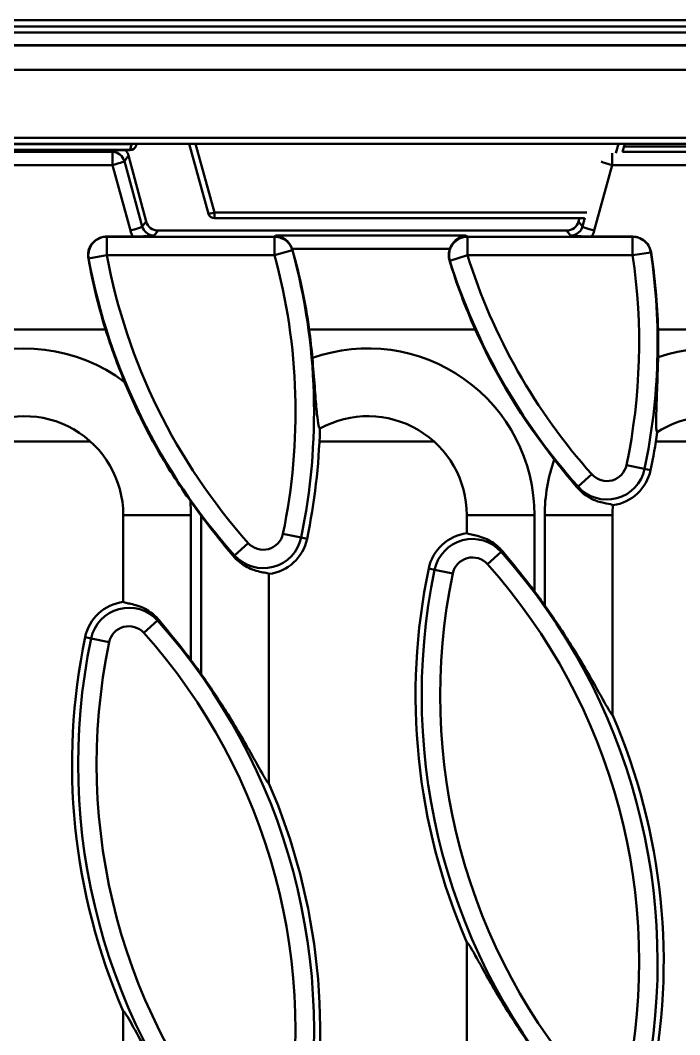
# Model space of a CAD drawing. Header units: millimetres. Extents: x 0 to 2219, y -32 to 1188.
# Drawn here: x 1510.4 to 1563.7, y 516.5 to 598.5 of the extents above; entities that cross this region are included whole.
import ezdxf

# ---------------------------------------------------------------- set-up
doc = ezdxf.new("R2010")
doc.units = ezdxf.units.MM
doc.header["$LTSCALE"] = 2
doc.layers.add('Sichtbar (ISO)', color=7, linetype='Continuous', lineweight=50)
doc.layers.add('Sichtbar schmal (ISO)', color=7, linetype='Continuous', lineweight=50)

msp = doc.modelspace()

# ---------------------------------------------------------------- linework, layer by layer
at = {"layer": 'Sichtbar (ISO)'}
for p, q in [((1597.6788, 598.4711), (1097.6788, 598.4711)), ((1597.6788, 596.4711), (1097.6788, 596.4711)), ((1597.6788, 594.4711), (1097.6788, 594.4711)), ((1489.8289, 588.4711), (1519.5288, 588.4711)), ((1519.4192, 588.4585), (1489.9384, 588.4585)), ((1490.0625, 587.9711), (1519.2952, 587.9711)), ((1519.5288, 588.4711), (1524.4158, 588.4711)), ((1519.7781, 588.3417), (1519.8128, 588.4711)), ((1525.624, 582.8381), (1524.07, 588.4711)), ((1524.5765, 588.4717), (1558.7812, 588.4717)), ((1558.9418, 588.4711), (1597.6788, 588.4711)), ((1559.2877, 588.4711), (1559.1123, 587.8355)), ((1593.572, 588.2711), (1559.2325, 588.2711)), ((1520.5962, 582.2095), (1519.1699, 587.5327)), ((1526.106, 582.4711), (1556.0293, 582.4711)), ((1555.6179, 582.4711), (1555.5478, 582.2095)), ((1554.5856, 581.4711), (1521.5585, 581.4711)), ((1519.5234, 580.9843), (1517.3993, 580.9843)), ((1559.9259, 580.9843), (1556.6207, 580.9843)), ((1517.3107, 573.4711), (1504.9211, 573.4711)), ((1547.2004, 573.4711), (1533.773, 573.4711)), ((1577.9143, 573.4711), (1561.9857, 573.4711)), ((1518.7387, 558.4711), (1518.7387, 551.4505)), ((1546.5165, 558.4711), (1546.5165, 557.006)), ((1558.2943, 542.3387), (1558.2943, 558.4711)), ((1530.5165, 536.7831), (1530.5165, 553.7139)), ((1546.5165, 523.9368), (1546.5165, 507.006)), ((1518.7387, 518.3813), (1518.7387, 501.4505))]:
    msp.add_line(p, q, dxfattribs=at)
for centre, radius, start, end in [((1519.2952, 588.4711), 0.5, 270, 345), ((1526.106, 582.9711), 0.5, 195.422768, 270), ((1564.8101, 588.3491), 49.775, 197.391839, 202.585849), ((1484.4451, 566.8153), 49.775, 5.029542, 7.684437), ((1592.5879, 593.9046), 49.775, 204.237398, 218.421227), ((1512.2228, 572.3709), 49.775, 358.699072, 1.266545), ((1510.7387, 558.4711), 8, 0, 120.236291), ((1538.5165, 558.4711), 8, 0, 118.988229), ((1566.2943, 558.4711), 8, 28.563902, 123.182868), ((1484.4451, 566.8153), 50.2124, 348.215004, 358.463386), ((1512.2228, 572.3709), 50.2124, 348.215004, 351.750855), ((1557.8406, 562.8533), 3.6124, 277.862549, 348.215004), ((1564.8101, 588.3491), 49.775, 215.261188, 216.964052), ((1566.2943, 558.4711), 8, 174.233737, 180), ((1546.9702, 553.4222), 3.6124, 97.214909, 168.215004), ((1530.0628, 557.2978), 3.6124, 277.214909, 348.215004), ((1592.5879, 543.9046), 50.2124, 168.215004, 203.432382), ((1512.2228, 522.3709), 49.775, 35.357831, 36.964052), ((1519.1924, 547.8666), 3.6124, 97.214909, 168.215004), ((1564.8101, 538.3491), 50.2124, 168.215004, 203.432382), ((1484.4451, 516.8153), 49.775, 35.357831, 36.964052), ((1512.2228, 522.3709), 50.2124, 348.215004, 23.432382), ((1484.4451, 516.8153), 50.2124, 348.215004, 23.432382)]:
    msp.add_arc(centre, radius, start, end, dxfattribs=at)
for centre, major_axis, ratio, start_param, end_param in [((1518.2018, 587.2673), (0.6125, 0.7982), 0.9939744, 5.6316035, 6.1409681), ((1519.4326, 588.9842), (-0.1365, -0.5096), 0.947813, 0.2487076, 0.4682626), ((1521.5643, 582.4749), (-0.6125, -0.7982), 0.9939744, 5.6316035, 6.9347671), ((1554.5797, 582.4749), (0.6125, -0.7982), 0.9939744, 5.6316035, 6.9347671), ((1531.0077, 579.4953), (1.4749, -0.0003), 0.9971938, 0.2719747, 0.3500436), ((1484.4451, 566.4881), (0, 49.8208), 0.9999784, 4.8530135, 4.984746), ((1564.8101, 588.0228), (0, -49.6794), 0.9999784, 4.8903682, 5.0096603), ((1592.5879, 593.5786), (0, -49.6429), 0.9999784, 5.0092597, 5.1294146), ((1512.2228, 572.0439), (0, 49.7844), 0.9999784, 4.7410599, 4.8671749)]:
    msp.add_ellipse(centre, major_axis=major_axis, ratio=ratio, start_param=start_param, end_param=end_param, dxfattribs=at)
for points in [[(1524.4158, 588.4711), (1524.4686, 588.4711), (1524.5238, 588.4717), (1524.5765, 588.4717)], [(1558.7812, 588.4717), (1558.8339, 588.4717), (1558.8889, 588.4709), (1558.9418, 588.4711)]]:
    msp.add_open_spline(points, degree=3, dxfattribs=at)
for points, knots in [([(1517.3993, 580.9843), (1517.2735, 580.9843), (1517.1478, 580.9683), (1516.8967, 580.9045), (1516.7717, 580.8547), (1516.5002, 580.7015), (1516.3608, 580.5863), (1516.119, 580.301), (1516.027, 580.1331), (1515.9288, 579.8295), (1515.9049, 579.7046), (1515.8894, 579.4614), (1515.8957, 579.3433), (1515.9165, 579.2275)], [0, 0, 0, 0, 0.03774752, 0.03774752, 0.07772789, 0.07772789, 0.13088056, 0.13088056, 0.18960436, 0.18960436, 0.2279931, 0.2279931, 0.2637988, 0.2637988, 0.2637988, 0.2637988]), ([(1519.5231, 580.9843), (1519.6658, 580.9843), (1519.8077, 580.9864), (1520.1816, 580.9961), (1520.3764, 581.0061), (1520.7844, 581.0297), (1521.0237, 581.0505), (1521.2487, 581.0702), (1521.2499, 581.0703), (1521.251, 581.0704)], [0, 0, 0, 0, 0.04266899, 0.04266899, 0.11679249, 0.11679249, 0.27997507, 0.27997507, 0.28081503, 0.28081503, 0.28081503, 0.28081503]), ([(1531.047, 581.0704), (1531.0485, 581.0703), (1531.05, 581.0702), (1531.1785, 581.0598), (1531.3072, 581.0308), (1531.5647, 580.9346), (1531.6954, 580.865), (1531.9587, 580.6707), (1532.0777, 580.5473), (1532.2249, 580.3421), (1532.2708, 580.2672), (1532.3421, 580.127), (1532.3697, 580.0638), (1532.3933, 579.9993)], [-0.18886564, -0.18886564, -0.18886564, -0.18886564, -0.18835359, -0.18835359, -0.14487221, -0.14487221, -0.09946862, -0.09946862, -0.04743712, -0.04743712, -0.02065946, -0.02065946, -0.00001187, -0.00001187, -0.00001187, -0.00001187]), ([(1545.1442, 579.9993), (1545.1658, 580.0593), (1545.1906, 580.1182), (1545.2577, 580.256), (1545.3027, 580.3322), (1545.4483, 580.5426), (1545.5653, 580.6684), (1545.8177, 580.8648), (1545.9446, 580.9353), (1546.1933, 581.0312), (1546.3167, 581.0598), (1546.4405, 581.0701), (1546.4422, 581.0703), (1546.4439, 581.0704)], [-0.21261063, -0.21261063, -0.21261063, -0.21261063, -0.19124469, -0.19124469, -0.16117414, -0.16117414, -0.10207584, -0.10207584, -0.0495061, -0.0495061, 0, 0, 0.00067841, 0.00067841, 0.00067841, 0.00067841]), ([(1554.893, 581.0704), (1554.8942, 581.0703), (1554.8953, 581.0702), (1555.1204, 581.0505), (1555.3597, 581.0297), (1555.7677, 581.0061), (1555.9625, 580.9961), (1556.3363, 580.9864), (1556.4782, 580.9843), (1556.6209, 580.9843)], [-0.00048942, -0.00048942, -0.00048942, -0.00048942, 0, 0, 0.09510217, 0.09510217, 0.13830647, 0.13830647, 0.1631781, 0.1631781, 0.1631781, 0.1631781]), ([(1561.4109, 579.7191), (1561.3867, 579.8742), (1561.3373, 580.0254), (1561.1917, 580.3113), (1561.0787, 580.4765), (1560.7641, 580.7419), (1560.6033, 580.8336), (1560.2699, 580.9532), (1560.0981, 580.9843), (1559.9259, 580.9843)], [0, 0, 0, 0, 0.04722188, 0.04722188, 0.09646679, 0.09646679, 0.1354535, 0.1354535, 0.17232155, 0.17232155, 0.17232155, 0.17232155]), ([(1545.1442, 579.9993), (1545.0899, 579.8489), (1545.0599, 579.6898), (1545.0502, 579.3701), (1545.0707, 579.2096), (1545.1175, 579.0566)], [0.000091632, 0.000091632, 0.000091632, 0.000091632, 0.048175521, 0.048175521, 0.096308698, 0.096308698, 0.096308698, 0.096308698]), ([(1534.0284, 571.1791), (1534.046, 570.9783), (1534.0634, 570.7771), (1534.1465, 569.7981), (1534.2055, 569.04), (1534.3092, 567.7117), (1534.3547, 567.1354), (1534.443, 566.2561), (1534.4854, 565.9316), (1534.5667, 565.5787), (1534.6021, 565.4936), (1534.6394, 565.4688)], [-2.65525649, -2.65525649, -2.65525649, -2.65525649, -2.594613, -2.594613, -2.35929257, -2.35929257, -2.14085408, -2.14085408, -1.94947542, -1.94947542, -1.81657041, -1.81657041, -1.81657041, -1.81657041]), ([(1561.985, 571.2408), (1561.9768, 570.8846), (1561.9676, 570.5283), (1561.9325, 569.3249), (1561.9013, 568.5062), (1561.851, 567.1615), (1561.8307, 566.6038), (1561.822, 565.812), (1561.828, 565.534), (1561.8662, 565.2512), (1561.8876, 565.1864), (1561.9157, 565.1665)], [-2.72282242, -2.72282242, -2.72282242, -2.72282242, -2.61402981, -2.61402981, -2.35125979, -2.35125979, -2.12781143, -2.12781143, -1.95143156, -1.95143156, -1.84003941, -1.84003941, -1.84003941, -1.84003941]), ([(1524.1674, 559.6137), (1524.0645, 559.7596), (1523.9638, 559.9031), (1523.3606, 560.7721), (1522.8687, 561.5148), (1522.0615, 562.8156), (1521.7528, 563.3348), (1521.1645, 564.3747), (1520.9006, 564.8626), (1520.3091, 566.0085), (1519.9982, 566.6483), (1519.4099, 567.9242), (1519.1261, 568.5748), (1518.8526, 569.2321)], [-4.26618003, -4.26618003, -4.26618003, -4.26618003, -4.22163564, -4.22163564, -3.99090017, -3.99090017, -3.83799471, -3.83799471, -3.69946469, -3.69946469, -3.52816137, -3.52816137, -3.35501844, -3.35501844, -3.35501844, -3.35501844]), ([(1555.4374, 560.7058), (1555.2545, 560.9248), (1555.0688, 561.1483), (1554.4549, 561.8939), (1554.0207, 562.4313), (1553.591, 562.9726)], [-1.21609444, -1.21609444, -1.21609444, -1.21609444, -1.12590236, -1.12590236, -0.91996796, -0.91996796, -0.91996796, -0.91996796]), ([(1558.3347, 559.2749), (1558.2726, 559.3315), (1558.0644, 559.3595), (1557.5346, 559.4617), (1557.2179, 559.5335), (1556.5854, 559.7897), (1556.2835, 559.9497), (1555.7922, 560.3283), (1555.606, 560.504), (1555.4374, 560.7058)], [-3.07038747, -3.07038747, -3.07038747, -3.07038747, -2.90134148, -2.90134148, -2.74809695, -2.74809695, -2.62272962, -2.62272962, -2.53988053, -2.53988053, -2.53988053, -2.53988053]), ([(1527.6523, 555.1437), (1527.6078, 555.1965), (1527.5633, 555.2497), (1526.8119, 556.1477), (1526.0768, 557.0608), (1525.2934, 558.0826), (1525.1667, 558.2495), (1525.0392, 558.4187)], [0.70958265, 0.70958265, 0.70958265, 0.70958265, 0.73010989, 0.73010989, 1.0546565, 1.0546565, 1.11670002, 1.11670002, 1.11670002, 1.11670002]), ([(1546.5165, 557.006), (1546.5669, 556.9674), (1546.6958, 556.9359), (1547.1714, 556.8433), (1547.569, 556.7677), (1548.1768, 556.5087), (1548.368, 556.4132), (1548.7518, 556.1699), (1548.9437, 556.0213), (1549.2029, 555.7754), (1549.2934, 555.6793), (1549.3807, 555.5763)], [0.04336489, 0.04336489, 0.04336489, 0.04336489, 0.19996601, 0.19996601, 0.39993202, 0.39993202, 0.47560066, 0.47560066, 0.55126929, 0.55126929, 0.59299387, 0.59299387, 0.59299387, 0.59299387]), ([(1530.5165, 553.7139), (1530.4661, 553.7526), (1530.3372, 553.7841), (1529.8615, 553.8766), (1529.4639, 553.9523), (1528.8561, 554.2113), (1528.6649, 554.3068), (1528.2812, 554.5501), (1528.0892, 554.6986), (1527.83, 554.9445), (1527.7395, 555.0407), (1527.6523, 555.1437)], [0.04336489, 0.04336489, 0.04336489, 0.04336489, 0.19996601, 0.19996601, 0.39993202, 0.39993202, 0.47560066, 0.47560066, 0.55126929, 0.55126929, 0.59299387, 0.59299387, 0.59299387, 0.59299387]), ([(1549.3807, 555.5763), (1549.4251, 555.5234), (1549.4697, 555.4703), (1550.2211, 554.5723), (1550.9562, 553.6592), (1551.7395, 552.6374), (1551.8662, 552.4705), (1551.9937, 552.3013)], [0.70958265, 0.70958265, 0.70958265, 0.70958265, 0.73010989, 0.73010989, 1.0546565, 1.0546565, 1.11670002, 1.11670002, 1.11670002, 1.11670002]), ([(1518.7387, 551.4505), (1518.7891, 551.4118), (1518.918, 551.3803), (1519.3936, 551.2878), (1519.7913, 551.2121), (1520.3991, 550.9531), (1520.5902, 550.8576), (1520.974, 550.6143), (1521.1659, 550.4658), (1521.4251, 550.2199), (1521.5156, 550.1237), (1521.6029, 550.0207)], [0.04336489, 0.04336489, 0.04336489, 0.04336489, 0.19996601, 0.19996601, 0.39993202, 0.39993202, 0.47560066, 0.47560066, 0.55126929, 0.55126929, 0.59299387, 0.59299387, 0.59299387, 0.59299387]), ([(1552.817, 551.1747), (1553.4999, 550.2108), (1554.1965, 549.1734), (1555.6201, 546.9146), (1556.3284, 545.6936), (1557.2894, 543.9759), (1557.6958, 543.2259), (1558.0398, 542.6502), (1558.117, 542.5278), (1558.2321, 542.3736), (1558.2721, 542.3369), (1558.2943, 542.3387)], [-1.1741314, -1.1741314, -1.1741314, -1.1741314, -0.8282199, -0.8282199, -0.4165788, -0.4165788, -0.1554996, -0.1554996, -0.0777498, -0.0777498, -0.0059838, -0.0059838, -0.0059838, -0.0059838]), ([(1521.6029, 550.0207), (1521.6473, 549.9679), (1521.6919, 549.9147), (1522.4433, 549.0167), (1523.1784, 548.1036), (1523.9618, 547.0818), (1524.0885, 546.9149), (1524.2159, 546.7457)], [0.70958265, 0.70958265, 0.70958265, 0.70958265, 0.73010989, 0.73010989, 1.0546565, 1.0546565, 1.11670002, 1.11670002, 1.11670002, 1.11670002]), ([(1525.0392, 545.6192), (1525.7222, 544.6552), (1526.4188, 543.6179), (1527.8423, 541.359), (1528.5506, 540.1381), (1529.5116, 538.4204), (1529.918, 537.6704), (1530.262, 537.0946), (1530.3392, 536.9722), (1530.4543, 536.8181), (1530.4943, 536.7813), (1530.5165, 536.7831)], [-1.1741314, -1.1741314, -1.1741314, -1.1741314, -0.8282199, -0.8282199, -0.4165788, -0.4165788, -0.1554996, -0.1554996, -0.0777498, -0.0777498, -0.0059838, -0.0059838, -0.0059838, -0.0059838]), ([(1551.9937, 515.1008), (1551.3108, 516.0647), (1550.6142, 517.1021), (1549.1907, 519.3609), (1548.4824, 520.5819), (1547.5214, 522.2996), (1547.115, 523.0496), (1546.771, 523.6253), (1546.6937, 523.7477), (1546.5787, 523.9019), (1546.5386, 523.9386), (1546.5165, 523.9368)], [-1.1741314, -1.1741314, -1.1741314, -1.1741314, -0.8282199, -0.8282199, -0.4165788, -0.4165788, -0.1554996, -0.1554996, -0.0777498, -0.0777498, -0.0059838, -0.0059838, -0.0059838, -0.0059838]), ([(1524.2159, 509.5452), (1523.533, 510.5092), (1522.8364, 511.5465), (1521.4129, 513.8054), (1520.7046, 515.0263), (1519.7436, 516.744), (1519.3372, 517.494), (1518.9932, 518.0698), (1518.916, 518.1922), (1518.8009, 518.3463), (1518.7609, 518.3831), (1518.7387, 518.3813)], [-1.1741314, -1.1741314, -1.1741314, -1.1741314, -0.8282199, -0.8282199, -0.4165788, -0.4165788, -0.1554996, -0.1554996, -0.0777498, -0.0777498, -0.0059838, -0.0059838, -0.0059838, -0.0059838])]:
    msp.add_open_spline(points, degree=3, knots=knots, dxfattribs=at)
at = {"layer": 'Sichtbar schmal (ISO)'}
for p, q in [((1097.6788, 597.9711), (1597.6788, 597.9711)), ((1597.6788, 597.4711), (1097.6788, 597.4711)), ((1097.6788, 596.4454), (1597.6788, 596.4454)), ((1597.6788, 588.9711), (1097.6788, 588.9711)), ((1519.2952, 587.9956), (1490.0625, 587.9956)), ((1517.9774, 587.9711), (1517.8661, 587.826)), ((1519.4192, 588.4585), (1519.2952, 587.9956)), ((1519.2952, 587.9711), (1519.2952, 587.9956)), ((1526.106, 582.9275), (1524.5765, 588.4717)), ((1558.7812, 588.4717), (1558.5733, 587.7182)), ((1517.8661, 587.826), (1365.0973, 587.826)), ((1517.8661, 586.755), (1517.8661, 587.826)), ((1518.8284, 587.0877), (1519.1699, 587.5327)), ((1558.2779, 587.7182), (1558.2779, 586.755)), ((1593.572, 587.826), (1559.0973, 587.826)), ((1499.2607, 586.755), (1517.8661, 586.755)), ((1517.8661, 586.755), (1519.3191, 581.4664)), ((1520.2814, 581.7991), (1518.8284, 587.0877)), ((1556.8249, 581.4664), (1558.2779, 586.755)), ((1558.2779, 586.755), (1572.3784, 586.755)), ((1520.5962, 582.2095), (1520.2814, 581.7991)), ((1526.106, 582.9275), (1526.106, 582.4711)), ((1556.2346, 582.9275), (1526.106, 582.9275)), ((1555.8627, 581.7991), (1555.5478, 582.2095)), ((1556.059, 582.5137), (1555.8627, 581.7991)), ((1521.251, 581.0704), (1521.5585, 581.4711)), ((1554.5856, 581.4711), (1554.893, 581.0704)), ((1517.4064, 580.9785), (1517.3993, 580.9843)), ((1517.4064, 580.9785), (1530.9768, 580.9785)), ((1517.4064, 580.9785), (1517.4064, 579.4842)), ((1530.9812, 580.9843), (1530.9768, 580.9785)), ((1530.9768, 579.4842), (1530.9768, 580.9785)), ((1546.4439, 581.0704), (1531.047, 581.0704)), ((1546.5689, 580.9785), (1546.5609, 580.9843)), ((1546.5689, 580.9785), (1559.9209, 580.9785)), ((1546.5689, 580.9785), (1546.5689, 579.4842)), ((1559.9259, 580.9843), (1559.9209, 580.9785)), ((1559.9209, 579.4842), (1559.9209, 580.9785)), ((1532.4186, 579.8767), (1530.9768, 579.4842)), ((1532.3933, 579.9993), (1545.1442, 579.9993)), ((1532.4186, 579.8767), (1532.4285, 579.89)), ((1515.9165, 579.2275), (1515.9375, 579.2095)), ((1517.4064, 579.4842), (1515.9375, 579.2095)), ((1517.4064, 579.4842), (1530.9768, 579.4842)), ((1545.1175, 579.0566), (1545.1429, 579.0373)), ((1546.5689, 579.4842), (1545.1429, 579.0373)), ((1546.5689, 579.4842), (1559.9209, 579.4842)), ((1561.3988, 579.7046), (1559.9209, 579.4842)), ((1561.3988, 579.7046), (1561.4109, 579.7191)), ((1516.0727, 564.4334), (1506.7793, 564.4334)), ((1543.8505, 564.4334), (1534.601, 564.4334)), ((1571.6282, 564.4334), (1561.8039, 564.4334)), ((1559.4318, 562.5213), (1560.8946, 562.2161)), ((1555.5143, 560.7745), (1556.6285, 561.7702)), ((1560.8946, 562.2161), (1561.3768, 562.1155)), ((1555.5143, 560.7745), (1555.4374, 560.7058)), ((1524.2159, 558.4711), (1518.7387, 558.4711)), ((1524.2159, 546.7457), (1524.2159, 558.4711)), ((1551.9937, 558.4711), (1546.5165, 558.4711)), ((1551.9937, 552.3013), (1551.9937, 558.4711)), ((1552.817, 558.4711), (1558.2943, 558.4711)), ((1552.817, 558.4711), (1552.817, 551.1747)), ((1525.0392, 558.4187), (1525.0392, 545.6192)), ((1531.654, 556.9658), (1533.1168, 556.6606)), ((1527.7365, 555.2189), (1528.8507, 556.2146)), ((1533.1168, 556.6606), (1533.5991, 556.56)), ((1527.7365, 555.2189), (1527.6523, 555.1437)), ((1549.2964, 555.501), (1548.1822, 554.5053)), ((1549.2964, 555.501), (1549.3807, 555.5763)), ((1543.9161, 554.0594), (1543.4339, 554.16)), ((1543.9161, 554.0594), (1545.3789, 553.7542)), ((1521.5187, 549.9455), (1520.4044, 548.9498)), ((1521.5187, 549.9455), (1521.6029, 550.0207)), ((1516.1384, 548.5038), (1515.6561, 548.6044)), ((1516.1384, 548.5038), (1517.6011, 548.1986))]:
    msp.add_line(p, q, dxfattribs=at)
for centre, radius, start, end in [((1484.4451, 566.8153), 49.7198, 348.215004, 15.230336), ((1564.8101, 588.3491), 49.7198, 190.592451, 221.784996), ((1564.8101, 588.3491), 48.2255, 190.592451, 221.784996), ((1484.4451, 566.8153), 48.2255, 348.215004, 15.230336), ((1592.5879, 593.9046), 49.7198, 197.398834, 221.784996), ((1592.5879, 593.9046), 48.2255, 197.398834, 221.784996), ((1512.2228, 572.3709), 48.2255, 348.215004, 8.482107), ((1512.2228, 572.3709), 49.7198, 348.215004, 8.482107), ((1510.7387, 558.4711), 13.4772, 52.983411, 112.865234), ((1538.5165, 558.4711), 13.4772, 0, 109.451695), ((1566.2943, 558.4711), 13.4772, 0, 108.647416), ((1566.2943, 558.4711), 13.4772, 160.487901, 180), ((1557.8406, 562.8533), 1.6255, 221.784996, 348.215004), ((1557.8406, 562.8533), 3.1198, 221.784996, 348.215004), ((1510.7387, 558.4711), 13.4772, 0, 4.863626), ((1530.0628, 557.2978), 1.6255, 221.784996, 348.215004), ((1530.0628, 557.2978), 3.1198, 221.784996, 348.215004), ((1546.9702, 553.4222), 3.1198, 41.784996, 168.215004), ((1512.2228, 522.3709), 49.7198, 348.215004, 41.784996), ((1546.9702, 553.4222), 1.6255, 41.784996, 168.215004), ((1512.2228, 522.3709), 48.2255, 348.215004, 41.784996), ((1592.5879, 543.9046), 49.7198, 168.215004, 221.784996), ((1592.5879, 543.9046), 48.2255, 168.215004, 221.784996), ((1519.1924, 547.8666), 3.1198, 41.784996, 168.215004), ((1519.1924, 547.8666), 1.6255, 41.784996, 168.215004), ((1484.4451, 516.8153), 49.7198, 348.215004, 41.784996), ((1484.4451, 516.8153), 48.2255, 348.215004, 41.784996), ((1564.8101, 538.3491), 49.7198, 168.215004, 221.784996), ((1564.8101, 538.3491), 48.2255, 168.215004, 221.784996)]:
    msp.add_arc(centre, radius, start, end, dxfattribs=at)
for centre, major_axis, ratio, start_param, end_param in [((1519.2952, 588.4711), (0.483, -0.1294), 0.947813, 4.9610966, 6.2831853), ((1517.8661, 586.8298), (0.7934, -0.6088), 0.9939744, 0.9192145, 2.2223781), ((1517.8661, 586.8298), (0.9643, 0.2649), 0.0721967, 4.6925556, 6.1956899), ((1558.2779, 586.8298), (-0.9643, 0.2649), 0.0721967, 0.4127993, 1.5906297), ((1526.106, 582.9711), (-0.482, -0.133), 0.0840398, 0, 1.5476161), ((1521.2527, 581.9939), (-1.9978, -0.1645), 0.9949797, 0.185051, 0.4481556), ((1554.8914, 581.9939), (1.9978, -0.1645), 0.9949797, 5.8350297, 6.0981343)]:
    msp.add_ellipse(centre, major_axis=major_axis, ratio=ratio, start_param=start_param, end_param=end_param, dxfattribs=at)
for points, knots in [([(1519.3191, 581.4664), (1519.5953, 581.5419), (1519.8688, 581.6264), (1520.0492, 581.6918), (1520.1845, 581.7409), (1520.2674, 581.7793), (1520.2814, 581.7991)], [0, 0, 0, 0, 0.5714286, 0.5714286, 0.5714286, 1, 1, 1, 1]), ([(1521.251, 581.0704), (1521.0011, 581.0689), (1520.5664, 581.2358), (1520.3306, 581.6202), (1520.2814, 581.7991)], [0, 0, 0, 0, 0.5714286, 1, 1, 1, 1]), ([(1555.8627, 581.7991), (1555.8134, 581.6202), (1555.5776, 581.2358), (1555.1429, 581.0689), (1554.893, 581.0704)], [0, 0, 0, 0, 0.4285714, 1, 1, 1, 1]), ([(1555.8627, 581.7991), (1555.8767, 581.7793), (1555.9596, 581.7409), (1556.0949, 581.6918), (1556.2752, 581.6264), (1556.5488, 581.5419), (1556.8249, 581.4664)], [0, 0, 0, 0, 0.4285714, 0.4285714, 0.4285714, 1, 1, 1, 1]), ([(1517.4064, 580.9785), (1517.1464, 580.9761), (1516.9027, 580.906), (1516.6929, 580.7895), (1516.4717, 580.6667), (1516.2867, 580.4918), (1516.1531, 580.2824), (1515.96, 579.9797), (1515.8682, 579.5998), (1515.9375, 579.2095)], [0, 0, 0, 0, 0.2794038, 0.2794038, 0.2794038, 0.5740702, 0.5740702, 0.5740702, 1, 1, 1, 1]), ([(1530.9768, 580.9785), (1531.3471, 580.9763), (1531.7159, 580.8307), (1531.9885, 580.5795), (1532.1929, 580.3911), (1532.3441, 580.1443), (1532.4186, 579.8767)], [0, 0, 0, 0, 0.5714286, 0.5714286, 0.5714286, 1, 1, 1, 1]), ([(1546.5689, 580.9785), (1546.2899, 580.9756), (1546.0311, 580.8948), (1545.813, 580.7636), (1545.581, 580.624), (1545.3932, 580.4268), (1545.2662, 580.1943), (1545.0837, 579.8603), (1545.0196, 579.4457), (1545.1429, 579.0373)], [0, 0, 0, 0, 0.2783985, 0.2783985, 0.2783985, 0.5745052, 0.5745052, 0.5745052, 1, 1, 1, 1]), ([(1559.9209, 580.9785), (1560.3244, 580.9758), (1560.7254, 580.8013), (1561.0033, 580.5084), (1561.2118, 580.2886), (1561.3522, 580.0036), (1561.3988, 579.7046)], [0, 0, 0, 0, 0.5714286, 0.5714286, 0.5714286, 1, 1, 1, 1])]:
    msp.add_open_spline(points, degree=3, knots=knots, dxfattribs=at)
for points in [[(1531.047, 581.0704), (1531.0251, 581.0417), (1531.0032, 581.013), (1530.9812, 580.9843)], [(1546.5609, 580.9843), (1546.5219, 581.013), (1546.4829, 581.0417), (1546.4439, 581.0704)]]:
    msp.add_open_spline(points, degree=3, dxfattribs=at)

doc.saveas('drawing.dxf')
